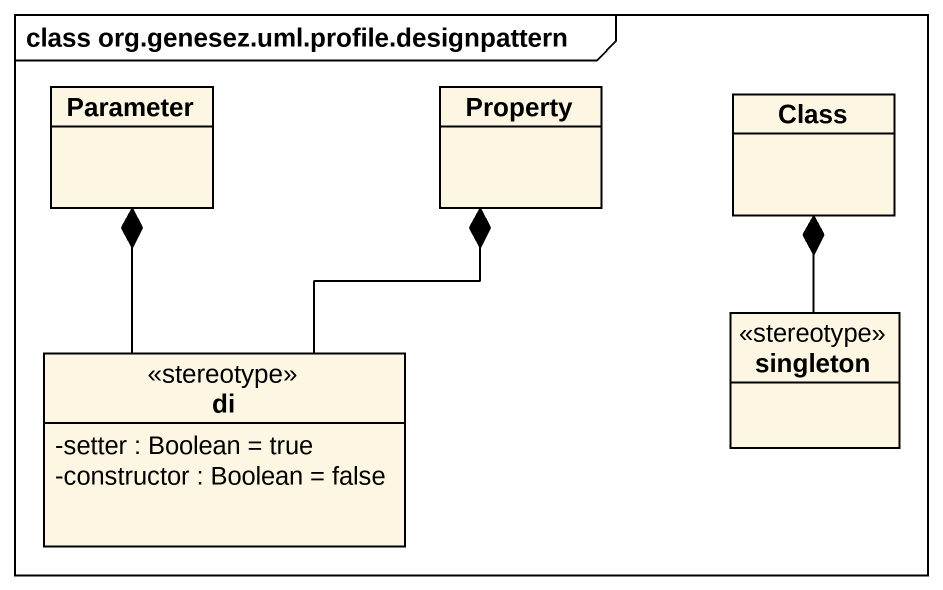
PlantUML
@startuml
mainframe class org.genesez.uml.profile.designpattern
hide circle
hide empty members
skinparam classAttributeIconSize 0
class Parameter
class Property
class "Class" as Class_
class di <<stereotype>> {
  -setter : Boolean = true
  -constructor : Boolean = false
}
class singleton <<stereotype>>
di -up-* Parameter
di -up-* Property
singleton -up-* Class_
@enduml
